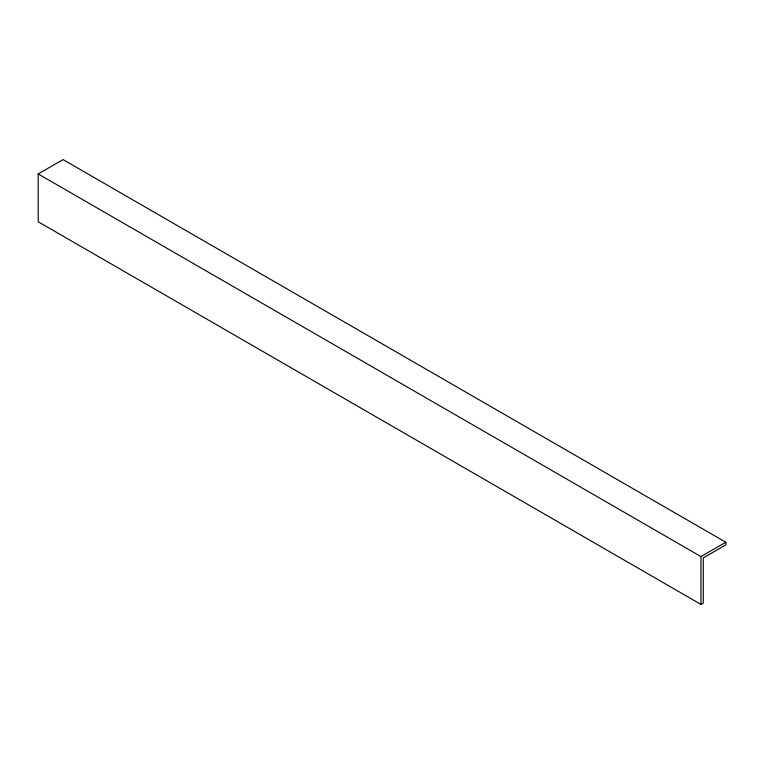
<?xml version="1.0" encoding="UTF-8"?>
<svg xmlns="http://www.w3.org/2000/svg" width="764" height="764" viewBox="0 0 764 764"><rect width="100%" height="100%" fill="white"/><g stroke="black" fill="none" stroke-linecap="round" stroke-linejoin="round"><path stroke-width="1.15" d="M38.2 173.944L63.049 159.59L725.8 542.23L725.8 544.904L703.262 557.911L703.262 603.063L700.951 604.41L38.2 221.77L38.2 173.944L700.951 556.574L725.8 542.23M700.951 556.574L700.951 604.41"/></g></svg>
